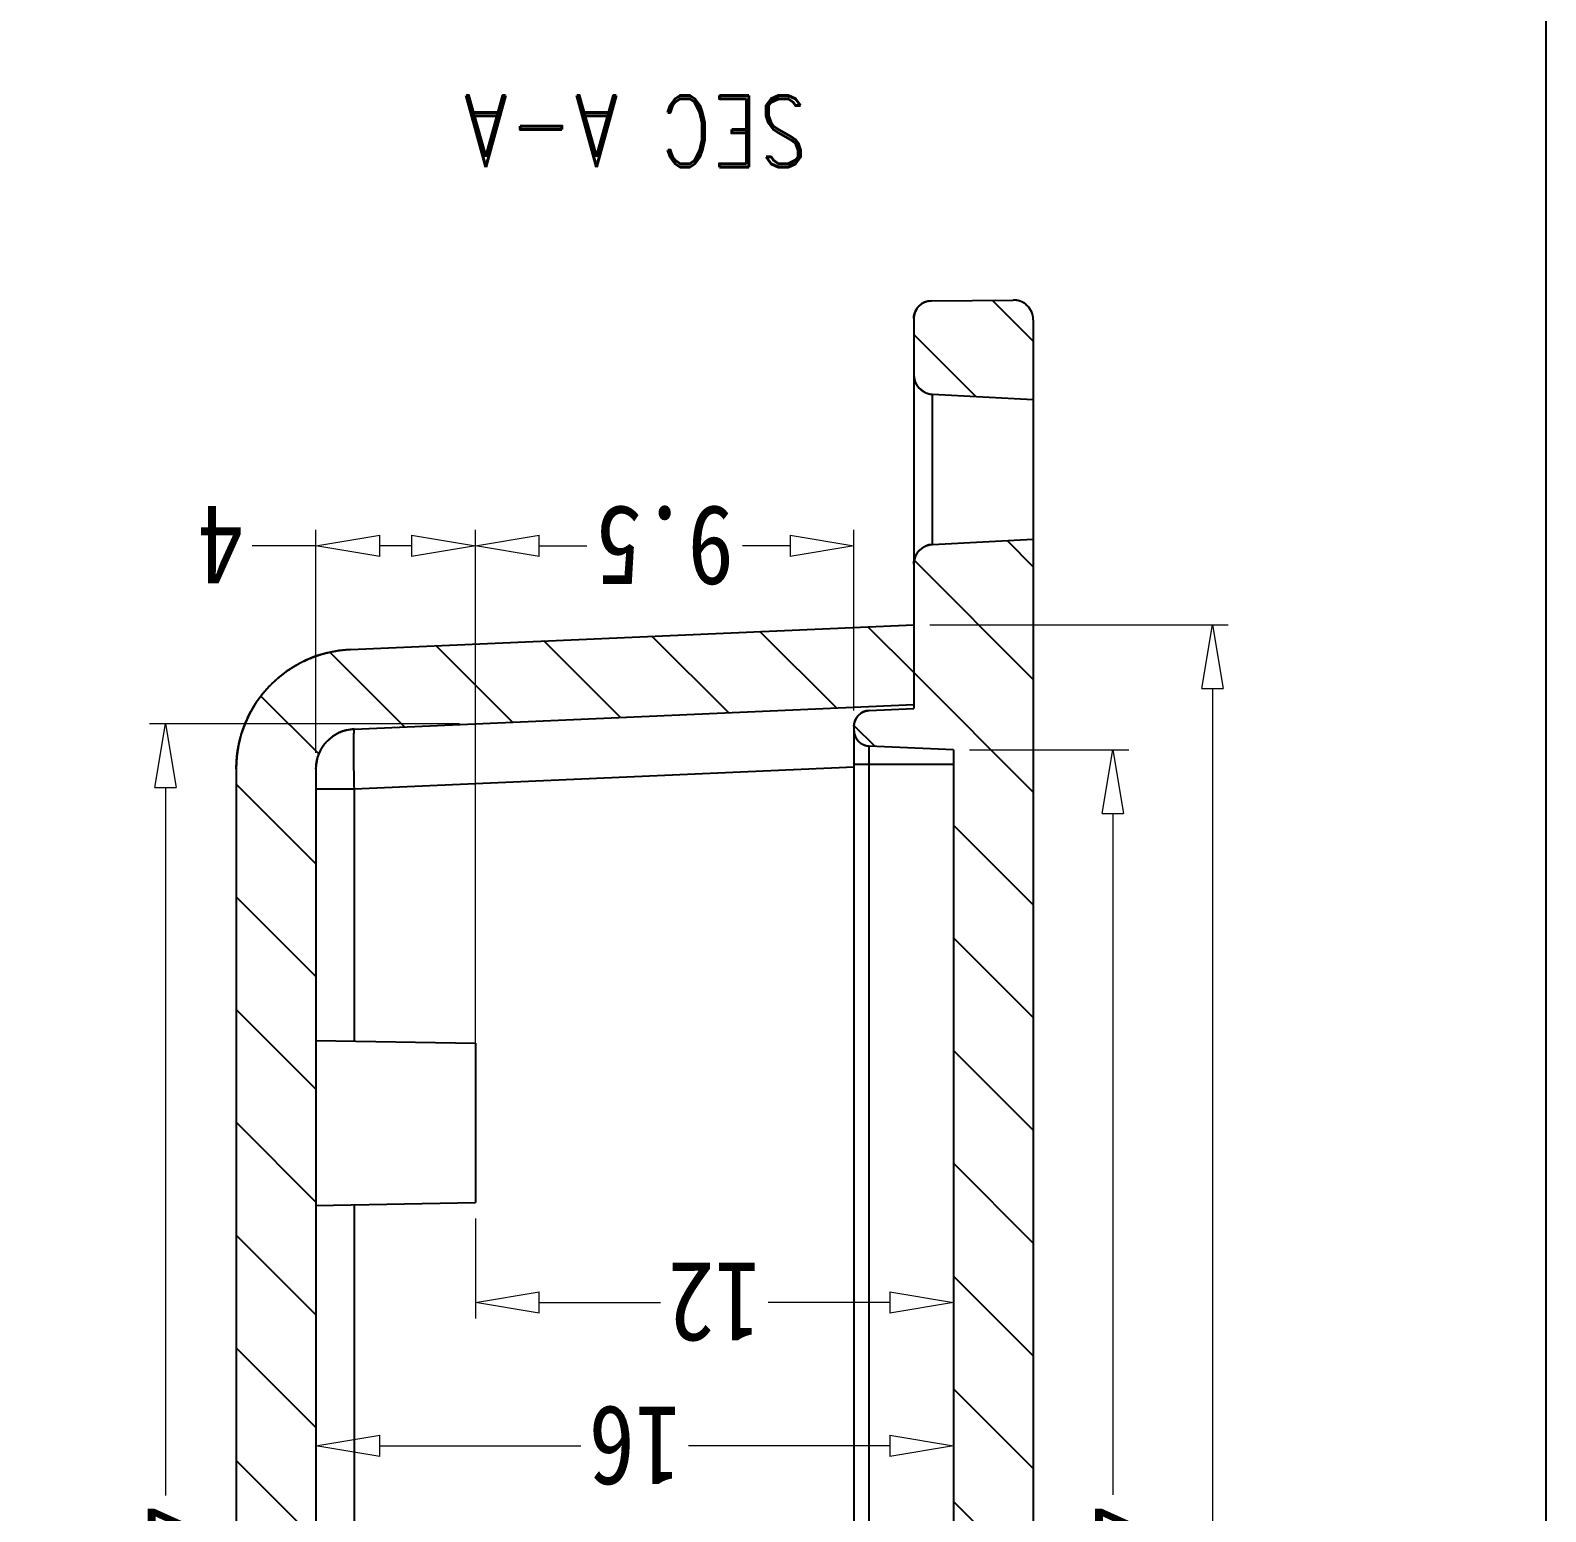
# Model space of a CAD drawing. Header units: millimetres. Extents: x 1786 to 4839, y -3109 to -1928.
# Drawn here: x 4801.22 to 4839.24, y -3040.34 to -3003.17 of the extents above; entities that cross this region are included whole.
import ezdxf
from ezdxf.enums import TextEntityAlignment as Align

# ---------------------------------------------------------------- set-up
doc = ezdxf.new("R2010")
doc.units = ezdxf.units.MM
doc.layers.add('dim', color=3, linetype='Continuous', lineweight=9)
doc.layers.add('hatch', color=56, linetype='Continuous', lineweight=9)
doc.styles.add('FFS', font='simfang.ttf', dxfattribs={"width": 0.85})
doc.styles.add('LongTou', font='romand.shx', dxfattribs={"width": 0.8, "bigfont": 'whgdtxt.shx'})
doc.dimstyles.new('YanXiu', dxfattribs={"dimtxt": 2.5, "dimasz": 2.2, "dimexe": 1, "dimexo": 0.6, "dimgap": 0.66, "dimtad": 0, "dimzin": 9, "dimdsep": 46, "dimtxsty": 'FFS', "dimblk": 'CLOSEDBLANK', "dimcen": 0, "dimclrd": 256, "dimclre": 131, "dimclrt": 42, "dimazin": 0, "dimtfac": 1, "dimtofl": 0, "dimtmove": 0, "dimatfit": 3, "dimldrblk": 'CLOSEDBLANK', "dimfxl": 0, "dimlwd": 5, "dimlwe": 5, "dimarcsym": 0})
pattern_1 = [(135, (518.1121, -554.4406), (-1.4142136, -1.4142136), [])]

# ---------------------------------------------------------------- blocks, each defined once
blk = doc.blocks.new('_ClosedBlank')
at = {"color": 0, "linetype": 'ByBlock', "lineweight": -2}
for p, q in [((-1, 0.167), (0, 0)), ((-1, 0.167), (-1, -0.167)), ((0, 0), (-1, -0.167))]:
    blk.add_line(p, q, dxfattribs=at)
blk = doc.blocks.new('*D54')
at = {"layer": 'Defpoints', "color": 0}
for p in [(4373.189, -2820.57), (4369.195, -2864.3), (4373.189, -2864.3)]:
    blk.add_point(p, dxfattribs=at)
at = {"layer": 'dim', "color": 131, "lineweight": 5}
for p, q in [((4372.789, -2820.57), (4368.796, -2820.57)), ((4372.789, -2864.3), (4368.796, -2864.3))]:
    blk.add_line(p, q, dxfattribs=at)
at = {"layer": 'dim', "lineweight": 5}
for p, q in [((4369.195, -2822.17), (4369.195, -2839.265)), ((4369.195, -2862.7), (4369.195, -2845.605))]:
    blk.add_line(p, q, dxfattribs=at)
at = {"layer": 'dim', "lineweight": 5, "xscale": 1.6, "yscale": 1.6, "zscale": 1.6}
for p, rotation in [((4369.195, -2820.57), 90), ((4369.195, -2864.3), 270)]:
    blk.add_blockref('_ClosedBlank', p, dxfattribs=dict(at, rotation=rotation))
at = {"layer": 'dim', "color": 42, "insert": (4369.195, -2842.435), "char_height": 2, "attachment_point": 5, "rotation": 90, "style": 'FFS'}
blk.add_mtext('43.73', dxfattribs=at)
blk = doc.blocks.new('*D55')
at = {"layer": 'Defpoints', "color": 0}
for p in [(4374.189, -2817.435), (4366.695, -2867.435), (4374.189, -2867.435)]:
    blk.add_point(p, dxfattribs=at)
at = {"layer": 'dim', "color": 131, "lineweight": 5}
for p, q in [((4373.789, -2817.435), (4366.296, -2817.435)), ((4373.789, -2867.435), (4366.296, -2867.435))]:
    blk.add_line(p, q, dxfattribs=at)
at = {"layer": 'dim', "lineweight": 5}
for p, q in [((4366.695, -2819.035), (4366.695, -2841.033)), ((4366.695, -2865.835), (4366.695, -2843.836))]:
    blk.add_line(p, q, dxfattribs=at)
at = {"layer": 'dim', "lineweight": 5, "xscale": 1.6, "yscale": 1.6, "zscale": 1.6}
for p, rotation in [((4366.695, -2817.435), 90), ((4366.695, -2867.435), 270)]:
    blk.add_blockref('_ClosedBlank', p, dxfattribs=dict(at, rotation=rotation))
at = {"layer": 'dim', "color": 42, "insert": (4366.695, -2842.435), "char_height": 2, "attachment_point": 5, "rotation": 90, "style": 'FFS'}
blk.add_mtext('50', dxfattribs=at)
blk = doc.blocks.new('*D56')
at = {"layer": 'Defpoints', "color": 0}
for p in [(4373.189, -2850.426), (4373.189, -2851.698, 0), (4385.189, -2852.935, 0)]:
    blk.add_point(p, dxfattribs=at)
at = {"layer": 'dim', "color": 131, "lineweight": 5}
for p, q in [((4373.189, -2851.299), (4373.189, -2850.026)), ((4385.189, -2852.535), (4385.189, -2850.026))]:
    blk.add_line(p, q, dxfattribs=at)
at = {"layer": 'dim', "lineweight": 5}
for p, q in [((4374.789, -2850.426), (4377.838, -2850.426)), ((4383.589, -2850.426), (4380.54, -2850.426))]:
    blk.add_line(p, q, dxfattribs=at)
at = {"layer": 'dim', "lineweight": 5, "xscale": 1.6, "yscale": 1.6, "zscale": 1.6, "rotation": 180}
blk.add_blockref('_ClosedBlank', (4373.189, -2850.426), dxfattribs=at)
at = {"layer": 'dim', "lineweight": 5, "xscale": 1.6, "yscale": 1.6, "zscale": 1.6}
blk.add_blockref('_ClosedBlank', (4385.189, -2850.426), dxfattribs=at)
at = {"layer": 'dim', "color": 42, "insert": (4379.189, -2850.426), "char_height": 2, "attachment_point": 5, "style": 'FFS'}
blk.add_mtext('12', dxfattribs=at)
blk = doc.blocks.new('*D57')
at = {"layer": 'Defpoints', "color": 0}
for p in [(4373.189, -2846.831), (4373.189, -2848.87, 0), (4389.189, -2850.728, 0)]:
    blk.add_point(p, dxfattribs=at)
at = {"layer": 'dim', "color": 131, "lineweight": 5}
for p, q in [((4373.189, -2848.47), (4373.189, -2846.432)), ((4389.189, -2850.328), (4389.189, -2846.432))]:
    blk.add_line(p, q, dxfattribs=at)
at = {"layer": 'dim', "lineweight": 5}
for p, q in [((4374.789, -2846.831), (4379.838, -2846.831)), ((4387.589, -2846.831), (4382.54, -2846.831))]:
    blk.add_line(p, q, dxfattribs=at)
at = {"layer": 'dim', "lineweight": 5, "xscale": 1.6, "yscale": 1.6, "zscale": 1.6, "rotation": 180}
blk.add_blockref('_ClosedBlank', (4373.189, -2846.831), dxfattribs=at)
at = {"layer": 'dim', "lineweight": 5, "xscale": 1.6, "yscale": 1.6, "zscale": 1.6}
blk.add_blockref('_ClosedBlank', (4389.189, -2846.831), dxfattribs=at)
at = {"layer": 'dim', "color": 42, "insert": (4381.189, -2846.831), "char_height": 2, "attachment_point": 5, "style": 'FFS'}
blk.add_mtext('16', dxfattribs=at)
blk = doc.blocks.new('*D58')
at = {"layer": 'Defpoints', "color": 0}
for p in [(4385.189, -2856.935), (4389.189, -2863.821), (4385.189, -2869.417)]:
    blk.add_point(p, dxfattribs=at)
at = {"layer": 'dim', "color": 131, "lineweight": 5}
for p, q in [((4385.189, -2857.335), (4385.189, -2869.817)), ((4389.189, -2864.221), (4389.189, -2869.817))]:
    blk.add_line(p, q, dxfattribs=at)
at = {"layer": 'dim', "lineweight": 5}
for p, q in [((4386.789, -2869.417), (4387.589, -2869.417)), ((4389.189, -2869.417), (4390.789, -2869.417))]:
    blk.add_line(p, q, dxfattribs=at)
at = {"layer": 'dim', "lineweight": 5, "xscale": 1.6, "yscale": 1.6, "zscale": 1.6, "rotation": 180}
blk.add_blockref('_ClosedBlank', (4385.189, -2869.417), dxfattribs=at)
at = {"layer": 'dim', "lineweight": 5, "xscale": 1.6, "yscale": 1.6, "zscale": 1.6}
blk.add_blockref('_ClosedBlank', (4389.189, -2869.417), dxfattribs=at)
at = {"layer": 'dim', "color": 42, "insert": (4391.584, -2869.417), "char_height": 2, "attachment_point": 5, "style": 'FFS'}
blk.add_mtext('4', dxfattribs=at)
blk = doc.blocks.new('*D59')
at = {"layer": 'Defpoints', "color": 0}
for p in [(4385.189, -2819.917), (4392.968, -2819.917), (4385.189, -2864.953)]:
    blk.add_point(p, dxfattribs=at)
at = {"layer": 'dim', "color": 131, "lineweight": 5}
for p, q in [((4385.589, -2819.917), (4393.368, -2819.917)), ((4385.589, -2864.953), (4393.368, -2864.953))]:
    blk.add_line(p, q, dxfattribs=at)
at = {"layer": 'dim', "lineweight": 5}
for p, q in [((4392.968, -2821.517), (4392.968, -2839.288)), ((4392.968, -2863.353), (4392.968, -2845.582))]:
    blk.add_line(p, q, dxfattribs=at)
at = {"layer": 'dim', "lineweight": 5, "xscale": 1.6, "yscale": 1.6, "zscale": 1.6}
for p, rotation in [((4392.968, -2819.917), 90), ((4392.968, -2864.953), 270)]:
    blk.add_blockref('_ClosedBlank', p, dxfattribs=dict(at, rotation=rotation))
at = {"layer": 'dim', "color": 42, "insert": (4392.968, -2842.435), "char_height": 2, "attachment_point": 5, "rotation": 90, "style": 'FFS'}
blk.add_mtext('45.04', dxfattribs=at)
blk = doc.blocks.new('*D60')
at = {"layer": 'Defpoints', "color": 0}
for p in [(4385.189, -2854.575, 0), (4375.689, -2864.884), (4375.689, -2869.417)]:
    blk.add_point(p, dxfattribs=at)
at = {"layer": 'dim', "color": 131, "lineweight": 5}
for p, q in [((4385.189, -2854.974), (4385.189, -2869.817)), ((4375.689, -2865.284), (4375.689, -2869.817))]:
    blk.add_line(p, q, dxfattribs=at)
at = {"layer": 'dim', "lineweight": 5}
for p, q in [((4377.289, -2869.417), (4378.486, -2869.417)), ((4383.589, -2869.417), (4382.392, -2869.417))]:
    blk.add_line(p, q, dxfattribs=at)
at = {"layer": 'dim', "lineweight": 5, "xscale": 1.6, "yscale": 1.6, "zscale": 1.6, "rotation": 180}
blk.add_blockref('_ClosedBlank', (4375.689, -2869.417), dxfattribs=at)
at = {"layer": 'dim', "lineweight": 5, "xscale": 1.6, "yscale": 1.6, "zscale": 1.6}
blk.add_blockref('_ClosedBlank', (4385.189, -2869.417), dxfattribs=at)
at = {"layer": 'dim', "color": 42, "insert": (4380.439, -2869.417), "char_height": 2, "attachment_point": 5, "style": 'FFS'}
blk.add_mtext('9.5', dxfattribs=at)
blk = doc.blocks.new('*u88')
at = {"linetype": 'Continuous'}
h = blk.add_hatch(dxfattribs=at)
h.set_pattern_fill('DEFAULT__1', color=40, scale=2, angle=135, style=0, pattern_type=0)
h.set_pattern_definition(pattern_1)
edge = h.paths.add_edge_path()
edge.add_line((-75.284, -51.345), (-75.284, -49.945))
edge.add_spline(control_points=[(-75.284, -51.345), (-75.284, -51.607), (-75.468, -51.793), (-75.73, -51.795)], knot_values=[0, 0, 0, 0, 1, 1, 1, 1], weights=[1, 0.80679, 0.80679, 1], degree=3, periodic=0)
edge.add_line((-75.73, -51.795), (-77.78, -51.813))
edge.add_spline(control_points=[(-78.284, -51.313), (-78.284, -51.608), (-78.075, -51.816), (-77.78, -51.813)], knot_values=[0, 0, 0, 0, 1, 1, 1, 1], weights=[1, 0.802676, 0.802676, 1], degree=3, periodic=0)
edge.add_line((-78.284, -51.313), (-78.284, -49.313))
edge.add_line((-75.758, -49.446), (-78.284, -49.313))
edge.add_spline(control_points=[(-75.284, -49.945), (-75.284, -49.664), (-75.477, -49.46), (-75.758, -49.446)], knot_values=[0, 0, 0, 0, 1, 1, 1, 1], weights=[1, 0.816916, 0.816916, 1], degree=3, periodic=0)
edge = h.paths.add_edge_path()
edge.add_line((-75.284, -45.181), (-75.284, -41.561))
edge.add_spline(control_points=[(-75.284, -45.181), (-75.284, -45.462), (-75.477, -45.666), (-75.758, -45.681)], knot_values=[0, 0, 0, 0, 1, 1, 1, 1], weights=[1, 0.816916, 0.816916, 1], degree=3, periodic=0)
edge.add_line((-75.758, -45.681), (-78.284, -45.813))
edge.add_line((-78.284, -45.813), (-78.284, 8.487))
edge.add_line((-75.758, 8.354), (-78.284, 8.487))
edge.add_spline(control_points=[(-75.284, 7.855), (-75.284, 8.136), (-75.477, 8.34), (-75.758, 8.354)], knot_values=[0, 0, 0, 0, 1, 1, 1, 1], weights=[1, 0.816916, 0.816916, 1], degree=3, periodic=0)
edge.add_line((-75.284, 4.235), (-75.284, 7.855))
edge.add_line((-74.167, 4.186), (-75.284, 4.235))
edge.add_spline(control_points=[(-73.784, 3.786), (-73.784, 4.013), (-73.94, 4.176), (-74.167, 4.186)], knot_values=[0, 0, 0, 0, 1, 1, 1, 1], weights=[1, 0.814909, 0.814909, 1], degree=3, periodic=0)
edge.add_line((-73.784, 3.694), (-73.784, 3.786))
edge.add_spline(control_points=[(-73.784, 3.694), (-73.784, 3.468), (-73.94, 3.304), (-74.167, 3.294)], knot_values=[0, 0, 0, 0, 1, 1, 1, 1], weights=[1, 0.814909, 0.814909, 1], degree=3, periodic=0)
edge.add_line((-76.284, 3.202), (-74.167, 3.294))
edge.add_line((-76.284, -40.528), (-76.284, 3.202))
edge.add_line((-76.284, -40.528), (-74.167, -40.621))
edge.add_spline(control_points=[(-73.784, -41.02), (-73.784, -40.794), (-73.94, -40.631), (-74.167, -40.621)], knot_values=[0, 0, 0, 0, 1, 1, 1, 1], weights=[1, 0.814909, 0.814909, 1], degree=3, periodic=0)
edge.add_line((-73.784, -41.113), (-73.784, -41.02))
edge.add_spline(control_points=[(-73.784, -41.113), (-73.784, -41.339), (-73.94, -41.502), (-74.167, -41.512)], knot_values=[0, 0, 0, 0, 1, 1, 1, 1], weights=[1, 0.814909, 0.814909, 1], degree=3, periodic=0)
edge.add_line((-74.167, -41.512), (-75.284, -41.561))
edge = h.paths.add_edge_path()
edge.add_line((-75.284, 12.619), (-75.284, 14.019))
edge.add_spline(control_points=[(-75.284, 12.619), (-75.284, 12.338), (-75.477, 12.134), (-75.758, 12.119)], knot_values=[0, 0, 0, 0, 1, 1, 1, 1], weights=[1, 0.816916, 0.816916, 1], degree=3, periodic=0)
edge.add_line((-75.758, 12.119), (-78.284, 11.987))
edge.add_line((-78.284, 11.987), (-78.284, 13.987))
edge.add_spline(control_points=[(-78.284, 13.987), (-78.284, 14.282), (-78.075, 14.489), (-77.78, 14.487)], knot_values=[0, 0, 0, 0, 1, 1, 1, 1], weights=[1, 0.802676, 0.802676, 1], degree=3, periodic=0)
edge.add_line((-75.73, 14.469), (-77.78, 14.487))
edge.add_spline(control_points=[(-75.284, 14.019), (-75.284, 14.281), (-75.468, 14.467), (-75.73, 14.469)], knot_values=[0, 0, 0, 0, 1, 1, 1, 1], weights=[1, 0.80679, 0.80679, 1], degree=3, periodic=0)
h = blk.add_hatch(dxfattribs=at)
h.set_pattern_fill('DEFAULT__2', color=40, scale=2, angle=135, style=0, pattern_type=0)
h.set_pattern_definition(pattern_1)
edge = h.paths.add_edge_path()
edge.add_line((-75.284, -43.663), (-75.284, -41.661))
edge.add_line((-61.24, -41.048), (-75.284, -41.661))
edge.add_spline(control_points=[(-60.284, -40.049), (-60.284, -40.615), (-60.675, -41.023), (-61.24, -41.048)], knot_values=[0, 0, 0, 0, 1, 1, 1, 1], weights=[1, 0.814909, 0.814909, 1], degree=3, periodic=0)
edge.add_line((-60.284, -40.049), (-60.284, 2.723))
edge.add_spline(control_points=[(-60.284, 2.723), (-60.284, 3.288), (-60.675, 3.697), (-61.24, 3.722)], knot_values=[0, 0, 0, 0, 1, 1, 1, 1], weights=[1, 0.814909, 0.814909, 1], degree=3, periodic=0)
edge.add_line((-61.24, 3.722), (-75.284, 4.335))
edge.add_line((-75.284, 4.335), (-75.284, 6.337))
edge.add_line((-61.153, 5.72), (-75.284, 6.337))
edge.add_spline(control_points=[(-58.284, 2.723), (-58.284, 4.42), (-59.458, 5.646), (-61.153, 5.72)], knot_values=[0, 0, 0, 0, 1, 1, 1, 1], weights=[1, 0.814909, 0.814909, 1], degree=3, periodic=0)
edge.add_line((-58.284, -40.049), (-58.284, 2.723))
edge.add_spline(control_points=[(-58.284, -40.049), (-58.284, -41.746), (-59.458, -42.972), (-61.153, -43.046)], knot_values=[0, 0, 0, 0, 1, 1, 1, 1], weights=[1, 0.814909, 0.814909, 1], degree=3, periodic=0)
edge.add_line((-61.153, -43.046), (-75.284, -43.663))
at = {"color": 7, "linetype": 'Continuous'}
for p, q in [((-78.284, -51.313, 0), (-78.284, 13.987, 0)), ((-78.284, -45.813, 0), (-78.284, 8.487, 0)), ((-76.284, -40.528, 0), (-76.284, 3.202, 0)), ((-76.284, -40.528, 0), (-76.284, 3.202, 0)), ((-60.284, -40.049, 0), (-60.284, 2.723, 0)), ((-60.284, -40.049, 0), (-60.284, 2.723, 0)), ((-58.284, -40.049, 0), (-58.284, 2.723, 0)), ((-58.284, -40.049, 0), (-58.284, 2.723, 0)), ((-74.167, -1.929, 0), (-74.167, -40.621, 0)), ((-73.784, -41.113, 0), (-73.784, -1.922, 0)), ((-61.24, -29.11, 0), (-61.24, -3.896, 0)), ((-60.284, -29.093, 0), (-64.284, -29.163, 0)), ((-64.284, -33.163, 0), (-64.284, -29.163, 0)), ((-60.284, -33.233, 0), (-64.284, -33.163, 0)), ((-61.24, -39.549, 0), (-61.24, -33.216, 0)), ((-61.24, -39.549, 0), (-73.787, -40.097, 0)), ((-60.284, -39.549, 0), (-61.24, -39.549, 0)), ((-73.784, -40.163, 0), (-76.284, -40.163, 0)), ((-76.284, -40.528, 0), (-74.167, -40.621, 0)), ((-76.284, -40.528, 0), (-74.167, -40.621, 0)), ((-61.24, -41.048, 0), (-75.284, -41.661, 0)), ((-61.24, -41.048, 0), (-75.284, -41.661, 0)), ((-73.784, -41.113, 0), (-73.784, -41.02, 0)), ((-74.167, -41.512, 0), (-75.284, -41.561, 0)), ((-74.167, -41.512, 0), (-75.284, -41.561, 0)), ((-75.284, -51.345, 0), (-75.284, -41.561, 0)), ((-75.284, -45.181, 0), (-75.284, -41.561, 0)), ((-75.284, -43.663, 0), (-75.284, -41.661, 0)), ((-61.153, -43.046, 0), (-75.284, -43.663, 0)), ((-61.153, -43.046, 0), (-75.284, -43.663, 0)), ((-75.758, -45.681, 0), (-78.284, -45.813, 0)), ((-75.758, -45.681, 0), (-78.284, -45.813, 0)), ((-75.758, -45.681, 0), (-75.758, -49.446, 0)), ((-75.758, -49.446, 0), (-78.284, -49.313, 0)), ((-75.758, -49.446, 0), (-78.284, -49.313, 0)), ((-78.284, -51.313, 0), (-78.284, -49.313, 0)), ((-75.284, -51.345, 0), (-75.284, -49.945, 0)), ((-75.73, -51.795, 0), (-77.78, -51.813, 0)), ((-75.73, -51.795, 0), (-77.78, -51.813, 0))]:
    blk.add_line(p, q, dxfattribs=at)
for centre, radius, start, end in [((-61.284, -40.049, 0), 1, 272.5, 0), ((-61.284, -40.049, 0), 3, 272.5, 0), ((-74.184, -41.02, 0), 0.4, 0, 87.5), ((-74.184, -41.113, 0), 0.4, 272.5, 0), ((-75.784, -45.181, 0), 0.5, 273, 0), ((-75.784, -49.945, 0), 0.5, 0, 87), ((-77.784, -51.313, 0), 0.5, 180, 270.5), ((-75.734, -51.345, 0), 0.45, 270.5, 0)]:
    blk.add_arc(centre, radius, start, end, dxfattribs=at)
for points, start_tangent, end_tangent in [([(-61.24, -41.048, 0), (-61.232, -41.01, 0), (-61.226, -40.899, 0), (-61.223, -40.72, 0), (-61.223, -40.483, 0), (-61.226, -40.199, 0), (-61.232, -39.883, 0), (-61.24, -39.549, 0)], (0.998997, 0.044784), (-0.029051, 0.999578)), ([(-60.284, -40.049, 0), (-60.284, -40.06, 0), (-60.284, -40.071, 0), (-60.285, -40.082, 0), (-60.285, -40.093, 0), (-60.285, -40.104, 0), (-60.286, -40.115, 0), (-60.287, -40.126, 0), (-60.288, -40.137, 0), (-60.289, -40.148, 0), (-60.29, -40.159, 0), (-60.291, -40.17, 0), (-60.293, -40.182, 0), (-60.294, -40.193, 0), (-60.296, -40.204, 0), (-60.298, -40.215, 0), (-60.3, -40.227, 0), (-60.302, -40.238, 0), (-60.304, -40.249, 0), (-60.307, -40.261, 0), (-60.309, -40.272, 0), (-60.312, -40.283, 0), (-60.315, -40.295, 0), (-60.318, -40.306, 0), (-60.321, -40.318, 0), (-60.324, -40.329, 0), (-60.327, -40.34, 0), (-60.331, -40.352, 0), (-60.335, -40.363, 0), (-60.338, -40.374, 0), (-60.342, -40.386, 0), (-60.346, -40.397, 0), (-60.351, -40.408, 0), (-60.355, -40.419, 0), (-60.36, -40.431, 0), (-60.364, -40.442, 0), (-60.369, -40.453, 0), (-60.374, -40.464, 0), (-60.379, -40.475, 0), (-60.385, -40.486, 0), (-60.39, -40.497, 0), (-60.396, -40.508, 0), (-60.401, -40.519, 0), (-60.407, -40.53, 0), (-60.413, -40.541, 0), (-60.419, -40.551, 0), (-60.426, -40.562, 0), (-60.432, -40.573, 0), (-60.439, -40.583, 0), (-60.445, -40.594, 0), (-60.452, -40.604, 0), (-60.459, -40.614, 0), (-60.466, -40.625, 0), (-60.473, -40.635, 0), (-60.481, -40.645, 0), (-60.488, -40.655, 0), (-60.496, -40.665, 0), (-60.504, -40.675, 0), (-60.512, -40.684, 0), (-60.52, -40.694, 0), (-60.528, -40.703, 0), (-60.536, -40.713, 0), (-60.544, -40.722, 0), (-60.553, -40.731, 0), (-60.562, -40.741, 0), (-60.57, -40.75, 0), (-60.579, -40.758, 0), (-60.588, -40.767, 0), (-60.597, -40.776, 0), (-60.606, -40.784, 0), (-60.616, -40.793, 0), (-60.625, -40.801, 0), (-60.634, -40.809, 0), (-60.644, -40.817, 0), (-60.654, -40.825, 0), (-60.663, -40.833, 0), (-60.673, -40.841, 0), (-60.683, -40.848, 0), (-60.693, -40.856, 0), (-60.703, -40.863, 0), (-60.713, -40.87, 0), (-60.724, -40.877, 0), (-60.734, -40.884, 0), (-60.744, -40.891, 0), (-60.755, -40.898, 0), (-60.765, -40.904, 0), (-60.776, -40.91, 0), (-60.787, -40.917, 0), (-60.797, -40.923, 0), (-60.808, -40.928, 0), (-60.819, -40.934, 0), (-60.83, -40.94, 0), (-60.841, -40.945, 0), (-60.851, -40.951, 0), (-60.862, -40.956, 0), (-60.873, -40.961, 0), (-60.884, -40.966, 0), (-60.896, -40.97, 0), (-60.907, -40.975, 0), (-60.918, -40.98, 0), (-60.929, -40.984, 0), (-60.94, -40.988, 0), (-60.951, -40.992, 0), (-60.962, -40.996, 0), (-60.974, -41, 0), (-60.985, -41.003, 0), (-60.996, -41.007, 0), (-61.007, -41.01, 0), (-61.019, -41.013, 0), (-61.03, -41.016, 0), (-61.041, -41.019, 0), (-61.052, -41.022, 0), (-61.064, -41.024, 0), (-61.075, -41.027, 0), (-61.086, -41.029, 0), (-61.097, -41.031, 0), (-61.108, -41.033, 0), (-61.119, -41.035, 0), (-61.131, -41.037, 0), (-61.142, -41.039, 0), (-61.153, -41.04, 0), (-61.164, -41.042, 0), (-61.175, -41.043, 0), (-61.186, -41.044, 0), (-61.197, -41.045, 0), (-61.208, -41.046, 0), (-61.219, -41.047, 0), (-61.23, -41.048, 0), (-61.24, -41.048, 0)], (0, -1), (-0.999048, -0.043619)), ([(-58.284, -40.049, 0), (-58.284, -40.081, 0), (-58.285, -40.114, 0), (-58.286, -40.147, 0), (-58.287, -40.18, 0), (-58.288, -40.213, 0), (-58.29, -40.246, 0), (-58.293, -40.279, 0), (-58.296, -40.312, 0), (-58.299, -40.346, 0), (-58.302, -40.379, 0), (-58.306, -40.413, 0), (-58.31, -40.447, 0), (-58.315, -40.48, 0), (-58.32, -40.514, 0), (-58.326, -40.548, 0), (-58.332, -40.582, 0), (-58.338, -40.616, 0), (-58.345, -40.65, 0), (-58.352, -40.684, 0), (-58.36, -40.718, 0), (-58.368, -40.752, 0), (-58.376, -40.786, 0), (-58.385, -40.82, 0), (-58.394, -40.855, 0), (-58.404, -40.889, 0), (-58.414, -40.923, 0), (-58.425, -40.957, 0), (-58.436, -40.991, 0), (-58.447, -41.025, 0), (-58.459, -41.059, 0), (-58.471, -41.093, 0), (-58.484, -41.126, 0), (-58.497, -41.16, 0), (-58.511, -41.194, 0), (-58.525, -41.227, 0), (-58.54, -41.261, 0), (-58.555, -41.294, 0), (-58.57, -41.327, 0), (-58.586, -41.361, 0), (-58.602, -41.393, 0), (-58.619, -41.426, 0), (-58.636, -41.459, 0), (-58.654, -41.492, 0), (-58.672, -41.524, 0), (-58.69, -41.556, 0), (-58.709, -41.588, 0), (-58.728, -41.62, 0), (-58.748, -41.651, 0), (-58.768, -41.683, 0), (-58.788, -41.714, 0), (-58.809, -41.745, 0), (-58.831, -41.776, 0), (-58.852, -41.806, 0), (-58.875, -41.836, 0), (-58.897, -41.866, 0), (-58.92, -41.896, 0), (-58.943, -41.926, 0), (-58.967, -41.955, 0), (-58.991, -41.984, 0), (-59.016, -42.012, 0), (-59.04, -42.041, 0), (-59.066, -42.069, 0), (-59.091, -42.096, 0), (-59.117, -42.124, 0), (-59.143, -42.151, 0), (-59.17, -42.177, 0), (-59.196, -42.204, 0), (-59.224, -42.23, 0), (-59.251, -42.255, 0), (-59.279, -42.281, 0), (-59.307, -42.306, 0), (-59.335, -42.33, 0), (-59.364, -42.354, 0), (-59.393, -42.378, 0), (-59.422, -42.402, 0), (-59.452, -42.425, 0), (-59.482, -42.447, 0), (-59.512, -42.47, 0), (-59.542, -42.491, 0), (-59.572, -42.513, 0), (-59.603, -42.534, 0), (-59.634, -42.555, 0), (-59.665, -42.575, 0), (-59.697, -42.595, 0), (-59.728, -42.614, 0), (-59.76, -42.633, 0), (-59.792, -42.652, 0), (-59.824, -42.67, 0), (-59.856, -42.687, 0), (-59.888, -42.705, 0), (-59.921, -42.721, 0), (-59.954, -42.738, 0), (-59.986, -42.754, 0), (-60.019, -42.769, 0), (-60.052, -42.785, 0), (-60.085, -42.799, 0), (-60.119, -42.813, 0), (-60.152, -42.827, 0), (-60.185, -42.841, 0), (-60.219, -42.854, 0), (-60.252, -42.866, 0), (-60.286, -42.878, 0), (-60.319, -42.89, 0), (-60.353, -42.901, 0), (-60.387, -42.912, 0), (-60.42, -42.922, 0), (-60.454, -42.932, 0), (-60.488, -42.941, 0), (-60.522, -42.951, 0), (-60.555, -42.959, 0), (-60.589, -42.967, 0), (-60.623, -42.975, 0), (-60.656, -42.983, 0), (-60.69, -42.99, 0), (-60.724, -42.996, 0), (-60.757, -43.002, 0), (-60.791, -43.008, 0), (-60.824, -43.014, 0), (-60.857, -43.018, 0), (-60.89, -43.023, 0), (-60.924, -43.027, 0), (-60.957, -43.031, 0), (-60.99, -43.035, 0), (-61.023, -43.038, 0), (-61.055, -43.04, 0), (-61.088, -43.043, 0), (-61.121, -43.045, 0), (-61.153, -43.046, 0)], (0, -1), (-0.999048, -0.043619)), ([(-73.784, -41.02, 0), (-73.784, -41.016, 0), (-73.784, -41.012, 0), (-73.784, -41.007, 0), (-73.784, -41.003, 0), (-73.785, -40.998, 0), (-73.785, -40.994, 0), (-73.785, -40.99, 0), (-73.786, -40.985, 0), (-73.786, -40.981, 0), (-73.786, -40.976, 0), (-73.787, -40.972, 0), (-73.788, -40.967, 0), (-73.788, -40.963, 0), (-73.789, -40.958, 0), (-73.79, -40.954, 0), (-73.79, -40.949, 0), (-73.791, -40.945, 0), (-73.792, -40.94, 0), (-73.793, -40.936, 0), (-73.794, -40.931, 0), (-73.795, -40.927, 0), (-73.796, -40.922, 0), (-73.797, -40.917, 0), (-73.799, -40.913, 0), (-73.8, -40.908, 0), (-73.801, -40.904, 0), (-73.803, -40.899, 0), (-73.804, -40.895, 0), (-73.806, -40.89, 0), (-73.807, -40.886, 0), (-73.809, -40.881, 0), (-73.811, -40.877, 0), (-73.812, -40.872, 0), (-73.814, -40.868, 0), (-73.816, -40.863, 0), (-73.818, -40.859, 0), (-73.82, -40.854, 0), (-73.822, -40.85, 0), (-73.824, -40.845, 0), (-73.826, -40.841, 0), (-73.829, -40.837, 0), (-73.831, -40.832, 0), (-73.833, -40.828, 0), (-73.836, -40.824, 0), (-73.838, -40.819, 0), (-73.841, -40.815, 0), (-73.843, -40.811, 0), (-73.846, -40.807, 0), (-73.849, -40.802, 0), (-73.851, -40.798, 0), (-73.854, -40.794, 0), (-73.857, -40.79, 0), (-73.86, -40.786, 0), (-73.863, -40.782, 0), (-73.866, -40.778, 0), (-73.869, -40.774, 0), (-73.872, -40.77, 0), (-73.875, -40.766, 0), (-73.878, -40.762, 0), (-73.882, -40.759, 0), (-73.885, -40.755, 0), (-73.888, -40.751, 0), (-73.892, -40.747, 0), (-73.895, -40.744, 0), (-73.899, -40.74, 0), (-73.902, -40.737, 0), (-73.906, -40.733, 0), (-73.909, -40.73, 0), (-73.913, -40.726, 0), (-73.917, -40.723, 0), (-73.92, -40.719, 0), (-73.924, -40.716, 0), (-73.928, -40.713, 0), (-73.932, -40.71, 0), (-73.936, -40.707, 0), (-73.94, -40.704, 0), (-73.944, -40.701, 0), (-73.948, -40.698, 0), (-73.952, -40.695, 0), (-73.956, -40.692, 0), (-73.96, -40.689, 0), (-73.964, -40.686, 0), (-73.968, -40.684, 0), (-73.972, -40.681, 0), (-73.977, -40.678, 0), (-73.981, -40.676, 0), (-73.985, -40.673, 0), (-73.989, -40.671, 0), (-73.994, -40.668, 0), (-73.998, -40.666, 0), (-74.002, -40.664, 0), (-74.007, -40.662, 0), (-74.011, -40.66, 0), (-74.015, -40.658, 0), (-74.02, -40.656, 0), (-74.024, -40.654, 0), (-74.029, -40.652, 0), (-74.033, -40.65, 0), (-74.037, -40.648, 0), (-74.042, -40.646, 0), (-74.046, -40.645, 0), (-74.051, -40.643, 0), (-74.055, -40.642, 0), (-74.06, -40.64, 0), (-74.064, -40.639, 0), (-74.069, -40.637, 0), (-74.073, -40.636, 0), (-74.078, -40.635, 0), (-74.082, -40.633, 0), (-74.087, -40.632, 0), (-74.091, -40.631, 0), (-74.096, -40.63, 0), (-74.1, -40.629, 0), (-74.105, -40.628, 0), (-74.109, -40.627, 0), (-74.114, -40.626, 0), (-74.118, -40.626, 0), (-74.123, -40.625, 0), (-74.127, -40.624, 0), (-74.132, -40.624, 0), (-74.136, -40.623, 0), (-74.14, -40.623, 0), (-74.145, -40.622, 0), (-74.149, -40.622, 0), (-74.154, -40.621, 0), (-74.158, -40.621, 0), (-74.162, -40.621, 0), (-74.167, -40.621, 0)], (0, 1), (-0.999048, 0.043619)), ([(-73.784, -41.113, 0), (-73.784, -41.117, 0), (-73.784, -41.121, 0), (-73.784, -41.126, 0), (-73.784, -41.13, 0), (-73.785, -41.135, 0), (-73.785, -41.139, 0), (-73.785, -41.143, 0), (-73.786, -41.148, 0), (-73.786, -41.152, 0), (-73.786, -41.157, 0), (-73.787, -41.161, 0), (-73.788, -41.166, 0), (-73.788, -41.17, 0), (-73.789, -41.175, 0), (-73.79, -41.179, 0), (-73.79, -41.184, 0), (-73.791, -41.188, 0), (-73.792, -41.193, 0), (-73.793, -41.197, 0), (-73.794, -41.202, 0), (-73.795, -41.206, 0), (-73.796, -41.211, 0), (-73.797, -41.216, 0), (-73.799, -41.22, 0), (-73.8, -41.225, 0), (-73.801, -41.229, 0), (-73.803, -41.234, 0), (-73.804, -41.238, 0), (-73.806, -41.243, 0), (-73.807, -41.247, 0), (-73.809, -41.252, 0), (-73.811, -41.256, 0), (-73.812, -41.261, 0), (-73.814, -41.265, 0), (-73.816, -41.27, 0), (-73.818, -41.274, 0), (-73.82, -41.279, 0), (-73.822, -41.283, 0), (-73.824, -41.288, 0), (-73.826, -41.292, 0), (-73.829, -41.296, 0), (-73.831, -41.301, 0), (-73.833, -41.305, 0), (-73.836, -41.309, 0), (-73.838, -41.314, 0), (-73.841, -41.318, 0), (-73.843, -41.322, 0), (-73.846, -41.326, 0), (-73.849, -41.331, 0), (-73.851, -41.335, 0), (-73.854, -41.339, 0), (-73.857, -41.343, 0), (-73.86, -41.347, 0), (-73.863, -41.351, 0), (-73.866, -41.355, 0), (-73.869, -41.359, 0), (-73.872, -41.363, 0), (-73.875, -41.367, 0), (-73.878, -41.371, 0), (-73.882, -41.374, 0), (-73.885, -41.378, 0), (-73.888, -41.382, 0), (-73.892, -41.386, 0), (-73.895, -41.389, 0), (-73.899, -41.393, 0), (-73.902, -41.396, 0), (-73.906, -41.4, 0), (-73.909, -41.403, 0), (-73.913, -41.407, 0), (-73.917, -41.41, 0), (-73.92, -41.414, 0), (-73.924, -41.417, 0), (-73.928, -41.42, 0), (-73.932, -41.423, 0), (-73.936, -41.426, 0), (-73.94, -41.429, 0), (-73.944, -41.432, 0), (-73.948, -41.435, 0), (-73.952, -41.438, 0), (-73.956, -41.441, 0), (-73.96, -41.444, 0), (-73.964, -41.447, 0), (-73.968, -41.449, 0), (-73.972, -41.452, 0), (-73.977, -41.455, 0), (-73.981, -41.457, 0), (-73.985, -41.46, 0), (-73.989, -41.462, 0), (-73.994, -41.464, 0), (-73.998, -41.467, 0), (-74.002, -41.469, 0), (-74.007, -41.471, 0), (-74.011, -41.473, 0), (-74.015, -41.475, 0), (-74.02, -41.477, 0), (-74.024, -41.479, 0), (-74.029, -41.481, 0), (-74.033, -41.483, 0), (-74.037, -41.485, 0), (-74.042, -41.487, 0), (-74.046, -41.488, 0), (-74.051, -41.49, 0), (-74.055, -41.491, 0), (-74.06, -41.493, 0), (-74.064, -41.494, 0), (-74.069, -41.496, 0), (-74.073, -41.497, 0), (-74.078, -41.498, 0), (-74.082, -41.5, 0), (-74.087, -41.501, 0), (-74.091, -41.502, 0), (-74.096, -41.503, 0), (-74.1, -41.504, 0), (-74.105, -41.505, 0), (-74.109, -41.506, 0), (-74.114, -41.506, 0), (-74.118, -41.507, 0), (-74.123, -41.508, 0), (-74.127, -41.509, 0), (-74.132, -41.509, 0), (-74.136, -41.51, 0), (-74.14, -41.51, 0), (-74.145, -41.511, 0), (-74.149, -41.511, 0), (-74.154, -41.512, 0), (-74.158, -41.512, 0), (-74.162, -41.512, 0), (-74.167, -41.512, 0)], (0, -1), (-0.999048, -0.043619)), ([(-75.284, -45.181, 0), (-75.284, -45.187, 0), (-75.284, -45.192, 0), (-75.284, -45.198, 0), (-75.284, -45.203, 0), (-75.285, -45.209, 0), (-75.285, -45.214, 0), (-75.285, -45.22, 0), (-75.286, -45.225, 0), (-75.286, -45.231, 0), (-75.287, -45.236, 0), (-75.288, -45.242, 0), (-75.288, -45.247, 0), (-75.289, -45.253, 0), (-75.29, -45.259, 0), (-75.291, -45.264, 0), (-75.292, -45.27, 0), (-75.293, -45.275, 0), (-75.294, -45.281, 0), (-75.295, -45.287, 0), (-75.296, -45.292, 0), (-75.298, -45.298, 0), (-75.299, -45.304, 0), (-75.301, -45.309, 0), (-75.302, -45.315, 0), (-75.304, -45.321, 0), (-75.305, -45.326, 0), (-75.307, -45.332, 0), (-75.309, -45.338, 0), (-75.311, -45.343, 0), (-75.313, -45.349, 0), (-75.315, -45.354, 0), (-75.317, -45.36, 0), (-75.319, -45.366, 0), (-75.321, -45.371, 0), (-75.324, -45.377, 0), (-75.326, -45.382, 0), (-75.329, -45.388, 0), (-75.331, -45.393, 0), (-75.334, -45.399, 0), (-75.336, -45.404, 0), (-75.339, -45.41, 0), (-75.342, -45.415, 0), (-75.345, -45.421, 0), (-75.348, -45.426, 0), (-75.351, -45.431, 0), (-75.354, -45.437, 0), (-75.357, -45.442, 0), (-75.36, -45.447, 0), (-75.364, -45.452, 0), (-75.367, -45.458, 0), (-75.371, -45.463, 0), (-75.374, -45.468, 0), (-75.378, -45.473, 0), (-75.381, -45.478, 0), (-75.385, -45.483, 0), (-75.389, -45.488, 0), (-75.393, -45.493, 0), (-75.397, -45.498, 0), (-75.401, -45.502, 0), (-75.405, -45.507, 0), (-75.409, -45.512, 0), (-75.413, -45.516, 0), (-75.417, -45.521, 0), (-75.421, -45.526, 0), (-75.426, -45.53, 0), (-75.43, -45.535, 0), (-75.434, -45.539, 0), (-75.439, -45.543, 0), (-75.443, -45.548, 0), (-75.448, -45.552, 0), (-75.453, -45.556, 0), (-75.457, -45.56, 0), (-75.462, -45.564, 0), (-75.467, -45.568, 0), (-75.472, -45.572, 0), (-75.477, -45.576, 0), (-75.481, -45.579, 0), (-75.486, -45.583, 0), (-75.491, -45.587, 0), (-75.496, -45.59, 0), (-75.501, -45.594, 0), (-75.507, -45.597, 0), (-75.512, -45.601, 0), (-75.517, -45.604, 0), (-75.522, -45.607, 0), (-75.527, -45.611, 0), (-75.533, -45.614, 0), (-75.538, -45.617, 0), (-75.543, -45.62, 0), (-75.549, -45.623, 0), (-75.554, -45.625, 0), (-75.559, -45.628, 0), (-75.565, -45.631, 0), (-75.57, -45.633, 0), (-75.576, -45.636, 0), (-75.581, -45.638, 0), (-75.587, -45.641, 0), (-75.592, -45.643, 0), (-75.598, -45.645, 0), (-75.603, -45.648, 0), (-75.609, -45.65, 0), (-75.614, -45.652, 0), (-75.62, -45.654, 0), (-75.625, -45.656, 0), (-75.631, -45.657, 0), (-75.636, -45.659, 0), (-75.642, -45.661, 0), (-75.648, -45.662, 0), (-75.653, -45.664, 0), (-75.659, -45.665, 0), (-75.664, -45.667, 0), (-75.67, -45.668, 0), (-75.676, -45.67, 0), (-75.681, -45.671, 0), (-75.687, -45.672, 0), (-75.692, -45.673, 0), (-75.698, -45.674, 0), (-75.703, -45.675, 0), (-75.709, -45.676, 0), (-75.714, -45.677, 0), (-75.72, -45.677, 0), (-75.725, -45.678, 0), (-75.731, -45.679, 0), (-75.736, -45.679, 0), (-75.742, -45.68, 0), (-75.747, -45.68, 0), (-75.752, -45.68, 0), (-75.758, -45.681, 0)], (0, -1), (-0.99863, -0.052336)), ([(-75.284, -49.945, 0), (-75.284, -49.939, 0), (-75.284, -49.934, 0), (-75.284, -49.929, 0), (-75.284, -49.923, 0), (-75.285, -49.918, 0), (-75.285, -49.912, 0), (-75.285, -49.907, 0), (-75.286, -49.901, 0), (-75.286, -49.896, 0), (-75.287, -49.89, 0), (-75.288, -49.884, 0), (-75.288, -49.879, 0), (-75.289, -49.873, 0), (-75.29, -49.868, 0), (-75.291, -49.862, 0), (-75.292, -49.856, 0), (-75.293, -49.851, 0), (-75.294, -49.845, 0), (-75.295, -49.839, 0), (-75.296, -49.834, 0), (-75.298, -49.828, 0), (-75.299, -49.823, 0), (-75.301, -49.817, 0), (-75.302, -49.811, 0), (-75.304, -49.806, 0), (-75.305, -49.8, 0), (-75.307, -49.794, 0), (-75.309, -49.789, 0), (-75.311, -49.783, 0), (-75.313, -49.777, 0), (-75.315, -49.772, 0), (-75.317, -49.766, 0), (-75.319, -49.761, 0), (-75.321, -49.755, 0), (-75.324, -49.749, 0), (-75.326, -49.744, 0), (-75.329, -49.738, 0), (-75.331, -49.733, 0), (-75.334, -49.727, 0), (-75.336, -49.722, 0), (-75.339, -49.716, 0), (-75.342, -49.711, 0), (-75.345, -49.706, 0), (-75.348, -49.7, 0), (-75.351, -49.695, 0), (-75.354, -49.69, 0), (-75.357, -49.684, 0), (-75.36, -49.679, 0), (-75.364, -49.674, 0), (-75.367, -49.669, 0), (-75.371, -49.664, 0), (-75.374, -49.658, 0), (-75.378, -49.653, 0), (-75.381, -49.648, 0), (-75.385, -49.643, 0), (-75.389, -49.638, 0), (-75.393, -49.634, 0), (-75.397, -49.629, 0), (-75.401, -49.624, 0), (-75.405, -49.619, 0), (-75.409, -49.614, 0), (-75.413, -49.61, 0), (-75.417, -49.605, 0), (-75.421, -49.601, 0), (-75.426, -49.596, 0), (-75.43, -49.592, 0), (-75.434, -49.587, 0), (-75.439, -49.583, 0), (-75.443, -49.579, 0), (-75.448, -49.575, 0), (-75.453, -49.57, 0), (-75.457, -49.566, 0), (-75.462, -49.562, 0), (-75.467, -49.558, 0), (-75.472, -49.554, 0), (-75.477, -49.551, 0), (-75.481, -49.547, 0), (-75.486, -49.543, 0), (-75.491, -49.539, 0), (-75.496, -49.536, 0), (-75.501, -49.532, 0), (-75.507, -49.529, 0), (-75.512, -49.525, 0), (-75.517, -49.522, 0), (-75.522, -49.519, 0), (-75.527, -49.516, 0), (-75.533, -49.513, 0), (-75.538, -49.51, 0), (-75.543, -49.507, 0), (-75.549, -49.504, 0), (-75.554, -49.501, 0), (-75.559, -49.498, 0), (-75.565, -49.495, 0), (-75.57, -49.493, 0), (-75.576, -49.49, 0), (-75.581, -49.488, 0), (-75.587, -49.485, 0), (-75.592, -49.483, 0), (-75.598, -49.481, 0), (-75.603, -49.479, 0), (-75.609, -49.477, 0), (-75.614, -49.475, 0), (-75.62, -49.473, 0), (-75.625, -49.471, 0), (-75.631, -49.469, 0), (-75.636, -49.467, 0), (-75.642, -49.465, 0), (-75.648, -49.464, 0), (-75.653, -49.462, 0), (-75.659, -49.461, 0), (-75.664, -49.459, 0), (-75.67, -49.458, 0), (-75.676, -49.457, 0), (-75.681, -49.456, 0), (-75.687, -49.454, 0), (-75.692, -49.453, 0), (-75.698, -49.452, 0), (-75.703, -49.451, 0), (-75.709, -49.451, 0), (-75.714, -49.45, 0), (-75.72, -49.449, 0), (-75.725, -49.448, 0), (-75.731, -49.448, 0), (-75.736, -49.447, 0), (-75.742, -49.447, 0), (-75.747, -49.446, 0), (-75.752, -49.446, 0), (-75.758, -49.446, 0)], (0, 1), (-0.99863, 0.052336)), ([(-78.284, -51.313, 0), (-78.284, -51.319, 0), (-78.284, -51.324, 0), (-78.284, -51.33, 0), (-78.283, -51.335, 0), (-78.283, -51.341, 0), (-78.283, -51.347, 0), (-78.282, -51.353, 0), (-78.282, -51.358, 0), (-78.281, -51.364, 0), (-78.281, -51.37, 0), (-78.28, -51.375, 0), (-78.279, -51.381, 0), (-78.278, -51.387, 0), (-78.278, -51.393, 0), (-78.277, -51.399, 0), (-78.276, -51.405, 0), (-78.274, -51.41, 0), (-78.273, -51.416, 0), (-78.272, -51.422, 0), (-78.271, -51.428, 0), (-78.269, -51.434, 0), (-78.268, -51.44, 0), (-78.266, -51.445, 0), (-78.264, -51.451, 0), (-78.263, -51.457, 0), (-78.261, -51.463, 0), (-78.259, -51.469, 0), (-78.257, -51.475, 0), (-78.255, -51.481, 0), (-78.253, -51.486, 0), (-78.251, -51.492, 0), (-78.249, -51.498, 0), (-78.246, -51.504, 0), (-78.244, -51.51, 0), (-78.241, -51.515, 0), (-78.239, -51.521, 0), (-78.236, -51.527, 0), (-78.233, -51.533, 0), (-78.23, -51.538, 0), (-78.228, -51.544, 0), (-78.225, -51.549, 0), (-78.222, -51.555, 0), (-78.218, -51.561, 0), (-78.215, -51.566, 0), (-78.212, -51.572, 0), (-78.209, -51.577, 0), (-78.205, -51.583, 0), (-78.202, -51.588, 0), (-78.198, -51.593, 0), (-78.194, -51.599, 0), (-78.191, -51.604, 0), (-78.187, -51.609, 0), (-78.183, -51.614, 0), (-78.179, -51.62, 0), (-78.175, -51.625, 0), (-78.171, -51.63, 0), (-78.167, -51.635, 0), (-78.163, -51.64, 0), (-78.158, -51.645, 0), (-78.154, -51.649, 0), (-78.15, -51.654, 0), (-78.145, -51.659, 0), (-78.141, -51.664, 0), (-78.136, -51.668, 0), (-78.131, -51.673, 0), (-78.127, -51.677, 0), (-78.122, -51.682, 0), (-78.117, -51.686, 0), (-78.112, -51.69, 0), (-78.107, -51.695, 0), (-78.102, -51.699, 0), (-78.097, -51.703, 0), (-78.092, -51.707, 0), (-78.087, -51.711, 0), (-78.082, -51.715, 0), (-78.077, -51.719, 0), (-78.071, -51.722, 0), (-78.066, -51.726, 0), (-78.061, -51.73, 0), (-78.055, -51.733, 0), (-78.05, -51.737, 0), (-78.044, -51.74, 0), (-78.039, -51.743, 0), (-78.033, -51.747, 0), (-78.028, -51.75, 0), (-78.022, -51.753, 0), (-78.017, -51.756, 0), (-78.011, -51.759, 0), (-78.005, -51.762, 0), (-77.999, -51.764, 0), (-77.994, -51.767, 0), (-77.988, -51.77, 0), (-77.982, -51.772, 0), (-77.976, -51.775, 0), (-77.971, -51.777, 0), (-77.965, -51.779, 0), (-77.959, -51.781, 0), (-77.953, -51.784, 0), (-77.947, -51.786, 0), (-77.941, -51.788, 0), (-77.936, -51.79, 0), (-77.93, -51.791, 0), (-77.924, -51.793, 0), (-77.918, -51.795, 0), (-77.912, -51.796, 0), (-77.906, -51.798, 0), (-77.9, -51.799, 0), (-77.895, -51.801, 0), (-77.889, -51.802, 0), (-77.883, -51.803, 0), (-77.877, -51.804, 0), (-77.871, -51.805, 0), (-77.865, -51.806, 0), (-77.859, -51.807, 0), (-77.854, -51.808, 0), (-77.848, -51.809, 0), (-77.842, -51.81, 0), (-77.836, -51.81, 0), (-77.831, -51.811, 0), (-77.825, -51.811, 0), (-77.819, -51.812, 0), (-77.813, -51.812, 0), (-77.808, -51.813, 0), (-77.802, -51.813, 0), (-77.796, -51.813, 0), (-77.791, -51.813, 0), (-77.785, -51.813, 0), (-77.78, -51.813, 0)], (0, -1), (0.999962, 0.008727)), ([(-75.284, -51.345, 0), (-75.284, -51.35, 0), (-75.284, -51.355, 0), (-75.284, -51.36, 0), (-75.284, -51.365, 0), (-75.285, -51.37, 0), (-75.285, -51.375, 0), (-75.285, -51.38, 0), (-75.286, -51.385, 0), (-75.286, -51.391, 0), (-75.287, -51.396, 0), (-75.287, -51.401, 0), (-75.288, -51.406, 0), (-75.289, -51.411, 0), (-75.29, -51.416, 0), (-75.29, -51.422, 0), (-75.291, -51.427, 0), (-75.292, -51.432, 0), (-75.293, -51.437, 0), (-75.295, -51.442, 0), (-75.296, -51.448, 0), (-75.297, -51.453, 0), (-75.298, -51.458, 0), (-75.3, -51.463, 0), (-75.301, -51.468, 0), (-75.303, -51.474, 0), (-75.304, -51.479, 0), (-75.306, -51.484, 0), (-75.308, -51.489, 0), (-75.309, -51.495, 0), (-75.311, -51.5, 0), (-75.313, -51.505, 0), (-75.315, -51.51, 0), (-75.317, -51.515, 0), (-75.319, -51.52, 0), (-75.322, -51.526, 0), (-75.324, -51.531, 0), (-75.326, -51.536, 0), (-75.329, -51.541, 0), (-75.331, -51.546, 0), (-75.334, -51.551, 0), (-75.336, -51.556, 0), (-75.339, -51.561, 0), (-75.342, -51.566, 0), (-75.345, -51.571, 0), (-75.348, -51.576, 0), (-75.35, -51.581, 0), (-75.353, -51.585, 0), (-75.357, -51.59, 0), (-75.36, -51.595, 0), (-75.363, -51.6, 0), (-75.366, -51.605, 0), (-75.37, -51.609, 0), (-75.373, -51.614, 0), (-75.376, -51.618, 0), (-75.38, -51.623, 0), (-75.384, -51.628, 0), (-75.387, -51.632, 0), (-75.391, -51.636, 0), (-75.395, -51.641, 0), (-75.399, -51.645, 0), (-75.402, -51.649, 0), (-75.406, -51.654, 0), (-75.41, -51.658, 0), (-75.414, -51.662, 0), (-75.418, -51.666, 0), (-75.423, -51.67, 0), (-75.427, -51.674, 0), (-75.431, -51.678, 0), (-75.435, -51.682, 0), (-75.44, -51.686, 0), (-75.444, -51.689, 0), (-75.449, -51.693, 0), (-75.453, -51.697, 0), (-75.458, -51.7, 0), (-75.462, -51.704, 0), (-75.467, -51.707, 0), (-75.471, -51.711, 0), (-75.476, -51.714, 0), (-75.481, -51.717, 0), (-75.486, -51.72, 0), (-75.49, -51.724, 0), (-75.495, -51.727, 0), (-75.5, -51.73, 0), (-75.505, -51.733, 0), (-75.51, -51.735, 0), (-75.515, -51.738, 0), (-75.52, -51.741, 0), (-75.525, -51.744, 0), (-75.53, -51.746, 0), (-75.535, -51.749, 0), (-75.54, -51.751, 0), (-75.545, -51.754, 0), (-75.55, -51.756, 0), (-75.555, -51.758, 0), (-75.56, -51.76, 0), (-75.565, -51.762, 0), (-75.571, -51.765, 0), (-75.576, -51.767, 0), (-75.581, -51.768, 0), (-75.586, -51.77, 0), (-75.591, -51.772, 0), (-75.597, -51.774, 0), (-75.602, -51.775, 0), (-75.607, -51.777, 0), (-75.612, -51.778, 0), (-75.617, -51.78, 0), (-75.623, -51.781, 0), (-75.628, -51.783, 0), (-75.633, -51.784, 0), (-75.638, -51.785, 0), (-75.643, -51.786, 0), (-75.649, -51.787, 0), (-75.654, -51.788, 0), (-75.659, -51.789, 0), (-75.664, -51.79, 0), (-75.669, -51.791, 0), (-75.674, -51.791, 0), (-75.68, -51.792, 0), (-75.685, -51.793, 0), (-75.69, -51.793, 0), (-75.695, -51.794, 0), (-75.7, -51.794, 0), (-75.705, -51.794, 0), (-75.71, -51.795, 0), (-75.715, -51.795, 0), (-75.72, -51.795, 0), (-75.725, -51.795, 0), (-75.73, -51.795, 0)], (0, -1), (-0.999962, -0.008727))]:
    blk.add_spline(points, degree=3, dxfattribs=dict(at, start_tangent=start_tangent, end_tangent=end_tangent))
at = {"layer": 'hatch', "color": 6, "style": 'LongTou', "width": 0.8}
blk.add_text('SEC A-A', height=1.8, dxfattribs=at).set_placement((-68.278, -56.047, 0), align=Align.MIDDLE)
at = {"layer": 'dim'}
for base, p1, p2, picture, middle in [((-82.777, -43.663, 0), (-75.284, 6.337, 0), (-75.284, -43.663, 0), '*D55', (-82.777, -18.663, 0)), ((-56.505, 3.855, 0), (-64.284, -41.181, 0), (-64.284, 3.855, 0), '*D59', (-56.505, -18.663, 0)), ((-80.277, -40.528, 0), (-76.284, 3.202, 0), (-76.284, -40.528, 0), '*D54', (-80.277, -18.663, 0))]:
    dim = blk.add_linear_dim(base=base, p1=p1, p2=p2, angle=90, dimstyle='YanXiu', override={"dimtxt": 2, "dimasz": 1.6, "dimexe": 0.3998, "dimexo": 0.3998, "dimgap": 0.3998, "dimzin": 8}, dxfattribs=at)
    dim.commit()
    dim.dimension.update_dxf_attribs({"geometry": picture, "text_midpoint": middle, "insert": (-4449.473, 2823.772)})
for base, p1, p2, picture, middle in [((-76.284, -23.06, 0), (-60.284, -26.956, 0), (-76.284, -25.098, 0), '*D57', (-68.284, -23.06, 0)), ((-64.284, -45.645, 0), (-60.284, -40.049, 0), (-64.284, -33.163, 0), '*D58', (-57.889, -45.645, 0))]:
    dim = blk.add_linear_dim(base=base, p1=p1, p2=p2, dimstyle='YanXiu', override={"dimtxt": 2, "dimasz": 1.6, "dimexe": 0.3998, "dimexo": 0.3998, "dimgap": 0.3998, "dimzin": 8}, dxfattribs=at)
    dim.commit()
    dim.dimension.update_dxf_attribs({"geometry": picture, "text_midpoint": middle, "dimtype": 128, "insert": (-4449.473, 2823.772)})
for base, p1, p2, override, picture, middle in [((-76.284, -26.654, 0), (-64.284, -29.163, 0), (-76.284, -27.927, 0), {"dimtxt": 2, "dimasz": 1.6, "dimexe": 0.3998, "dimexo": 0.3998, "dimgap": 0.3998, "dimzin": 8}, '*D56', (-70.284, -26.654, 0)), ((-73.784, -45.645, 0), (-64.284, -30.803, 0), (-73.784, -41.113, 0), {"dimtxt": 2, "dimasz": 1.6, "dimexe": 0.3998, "dimexo": 0.3998, "dimgap": 0.3998, "dimzin": 8, "dimtmove": 1}, '*D60', (-69.034, -45.645, 0))]:
    dim = blk.add_linear_dim(base=base, p1=p1, p2=p2, dimstyle='YanXiu', override=override, dxfattribs=at)
    dim.commit()
    dim.dimension.update_dxf_attribs({"geometry": picture, "text_midpoint": middle, "insert": (-4449.473, 2823.772)})
blk = doc.blocks.new('*u90')
at = {"layer": 'Defpoints', "color": 2}
blk.add_lwpolyline([(-119.154, 166.645), (119.154, 166.645), (119.154, 0), (-119.154, 0)], close=True, dxfattribs=at)
blk.add_blockref('*u88', (-28.013, 118.99))

msp = doc.modelspace()

# ---------------------------------------------------------------- block references
at = {"rotation": 180}
msp.add_blockref('*u90', (4720.09, -2942.762, 0), dxfattribs=at)

doc.saveas('drawing.dxf')
